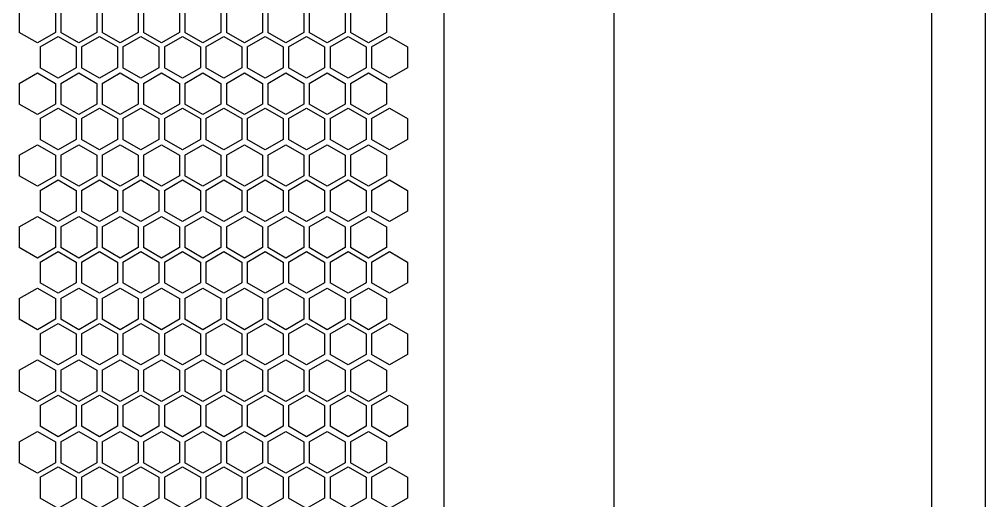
# Model space of a CAD drawing. Extents: x 61367 to 140945, y -1257 to 25588.
# Drawn here: x 73851 to 74065.7, y 15782.7 to 15889.6 of the extents above; entities that cross this region are included whole.
import ezdxf

# ---------------------------------------------------------------- set-up
doc = ezdxf.new("R2010")
doc.units = 0
doc.header["$MEASUREMENT"] = 0
doc.layers.get('0').update_dxf_attribs({"linetype": 'CONTINUOUS'})
for name, color, linetype in [('4212-68099_1_0', 7, 'CONTINUOUS'), ('4212-73754_1_0', 7, 'CONTINUOUS'), ('4215-0412-2_0', 7, 'CONTINUOUS')]:
    doc.layers.add(name, color=color, linetype=linetype)

# ---------------------------------------------------------------- blocks, each defined once
blk = doc.blocks.new('ERGRTHTHRT')
at = {"layer": '4212-68099_1_0', "color": 7, "linetype": 'Continuous'}
blk.add_line((-37120.56, -67513.16), (-37120.56, -69588.16), dxfattribs=at)
at = {"layer": '4212-73754_1_0', "color": 7, "linetype": 'Continuous'}
blk.add_line((-37108.56, -68535.66), (-37108.56, -67514.86), dxfattribs=at)
at = {"layer": '4215-0412-2_0', "color": 7, "linetype": 'Continuous'}
for p, q in [((-37228.95, -67590.88), (-37228.95, -68019.48)), ((-37191.15, -67593.88), (-37191.15, -68016.48)), ((-37323.24, -67802.25), (-37323.24, -67806.87)), ((-37315.24, -67802.25), (-37315.24, -67806.87)), ((-37314.04, -67802.25), (-37314.04, -67806.87)), ((-37306.04, -67802.25), (-37306.04, -67806.87)), ((-37304.84, -67802.25), (-37304.84, -67806.87)), ((-37296.84, -67802.25), (-37296.84, -67806.87)), ((-37295.64, -67802.25), (-37295.64, -67806.87)), ((-37287.64, -67802.25), (-37287.64, -67806.87)), ((-37286.44, -67802.25), (-37286.44, -67806.87)), ((-37278.44, -67802.25), (-37278.44, -67806.87)), ((-37277.24, -67802.25), (-37277.24, -67806.87)), ((-37269.24, -67802.25), (-37269.24, -67806.87)), ((-37268.04, -67802.25), (-37268.04, -67806.87)), ((-37260.04, -67802.25), (-37260.04, -67806.87)), ((-37258.84, -67802.25), (-37258.84, -67806.87)), ((-37250.84, -67802.25), (-37250.84, -67806.87)), ((-37249.64, -67802.25), (-37249.64, -67806.87)), ((-37241.64, -67802.25), (-37241.64, -67806.87)), ((-37319.24, -67809.18), (-37323.24, -67806.87)), ((-37315.24, -67806.87), (-37319.24, -67809.18)), ((-37310.04, -67809.18), (-37314.04, -67806.87)), ((-37306.04, -67806.87), (-37310.04, -67809.18)), ((-37300.84, -67809.18), (-37304.84, -67806.87)), ((-37296.84, -67806.87), (-37300.84, -67809.18)), ((-37291.64, -67809.18), (-37295.64, -67806.87)), ((-37287.64, -67806.87), (-37291.64, -67809.18)), ((-37282.44, -67809.18), (-37286.44, -67806.87)), ((-37278.44, -67806.87), (-37282.44, -67809.18)), ((-37273.24, -67809.18), (-37277.24, -67806.87)), ((-37269.24, -67806.87), (-37273.24, -67809.18)), ((-37264.04, -67809.18), (-37268.04, -67806.87)), ((-37260.04, -67806.87), (-37264.04, -67809.18)), ((-37254.84, -67809.18), (-37258.84, -67806.87)), ((-37250.84, -67806.87), (-37254.84, -67809.18)), ((-37245.64, -67809.18), (-37249.64, -67806.87)), ((-37241.64, -67806.87), (-37245.64, -67809.18)), ((-37318.62, -67810.08), (-37314.62, -67807.77)), ((-37314.62, -67807.77), (-37310.62, -67810.08)), ((-37309.42, -67810.08), (-37305.42, -67807.77)), ((-37305.42, -67807.77), (-37301.42, -67810.08)), ((-37300.22, -67810.08), (-37296.22, -67807.77)), ((-37296.22, -67807.77), (-37292.22, -67810.08)), ((-37291.02, -67810.08), (-37287.02, -67807.77)), ((-37287.02, -67807.77), (-37283.02, -67810.08)), ((-37281.82, -67810.08), (-37277.82, -67807.77)), ((-37277.82, -67807.77), (-37273.82, -67810.08)), ((-37272.62, -67810.08), (-37268.62, -67807.77)), ((-37268.62, -67807.77), (-37264.62, -67810.08)), ((-37263.42, -67810.08), (-37259.42, -67807.77)), ((-37259.42, -67807.77), (-37255.42, -67810.08)), ((-37254.22, -67810.08), (-37250.22, -67807.77)), ((-37250.22, -67807.77), (-37246.22, -67810.08)), ((-37245.02, -67810.08), (-37241.02, -67807.77)), ((-37241.02, -67807.77), (-37237.02, -67810.08)), ((-37318.62, -67810.08), (-37318.62, -67814.7)), ((-37310.62, -67810.08), (-37310.62, -67814.7)), ((-37309.42, -67810.08), (-37309.42, -67814.7)), ((-37301.42, -67810.08), (-37301.42, -67814.7)), ((-37300.22, -67810.08), (-37300.22, -67814.7)), ((-37292.22, -67810.08), (-37292.22, -67814.7)), ((-37291.02, -67810.08), (-37291.02, -67814.7)), ((-37283.02, -67810.08), (-37283.02, -67814.7)), ((-37281.82, -67810.08), (-37281.82, -67814.7)), ((-37273.82, -67810.08), (-37273.82, -67814.7)), ((-37272.62, -67810.08), (-37272.62, -67814.7)), ((-37264.62, -67810.08), (-37264.62, -67814.7)), ((-37263.42, -67810.08), (-37263.42, -67814.7)), ((-37255.42, -67810.08), (-37255.42, -67814.7)), ((-37254.22, -67810.08), (-37254.22, -67814.7)), ((-37246.22, -67810.08), (-37246.22, -67814.7)), ((-37245.02, -67810.08), (-37245.02, -67814.7)), ((-37237.02, -67810.08), (-37237.02, -67814.7)), ((-37323.24, -67818.18), (-37319.24, -67815.87)), ((-37319.24, -67815.87), (-37315.24, -67818.18)), ((-37314.62, -67817.01), (-37318.62, -67814.7)), ((-37310.62, -67814.7), (-37314.62, -67817.01)), ((-37314.04, -67818.18), (-37310.04, -67815.87)), ((-37310.04, -67815.87), (-37306.04, -67818.18)), ((-37305.42, -67817.01), (-37309.42, -67814.7)), ((-37301.42, -67814.7), (-37305.42, -67817.01)), ((-37304.84, -67818.18), (-37300.84, -67815.87)), ((-37300.84, -67815.87), (-37296.84, -67818.18)), ((-37296.22, -67817.01), (-37300.22, -67814.7)), ((-37292.22, -67814.7), (-37296.22, -67817.01)), ((-37295.64, -67818.18), (-37291.64, -67815.87)), ((-37291.64, -67815.87), (-37287.64, -67818.18)), ((-37287.02, -67817.01), (-37291.02, -67814.7)), ((-37283.02, -67814.7), (-37287.02, -67817.01)), ((-37286.44, -67818.18), (-37282.44, -67815.87)), ((-37282.44, -67815.87), (-37278.44, -67818.18)), ((-37277.82, -67817.01), (-37281.82, -67814.7)), ((-37273.82, -67814.7), (-37277.82, -67817.01)), ((-37277.24, -67818.18), (-37273.24, -67815.87)), ((-37273.24, -67815.87), (-37269.24, -67818.18)), ((-37268.62, -67817.01), (-37272.62, -67814.7)), ((-37264.62, -67814.7), (-37268.62, -67817.01)), ((-37268.04, -67818.18), (-37264.04, -67815.87)), ((-37264.04, -67815.87), (-37260.04, -67818.18)), ((-37259.42, -67817.01), (-37263.42, -67814.7)), ((-37255.42, -67814.7), (-37259.42, -67817.01)), ((-37258.84, -67818.18), (-37254.84, -67815.87)), ((-37254.84, -67815.87), (-37250.84, -67818.18)), ((-37250.22, -67817.01), (-37254.22, -67814.7)), ((-37246.22, -67814.7), (-37250.22, -67817.01)), ((-37249.64, -67818.18), (-37245.64, -67815.87)), ((-37245.64, -67815.87), (-37241.64, -67818.18)), ((-37241.02, -67817.01), (-37245.02, -67814.7)), ((-37237.02, -67814.7), (-37241.02, -67817.01)), ((-37323.24, -67818.18), (-37323.24, -67822.8)), ((-37315.24, -67818.18), (-37315.24, -67822.8)), ((-37314.04, -67818.18), (-37314.04, -67822.8)), ((-37306.04, -67818.18), (-37306.04, -67822.8)), ((-37304.84, -67818.18), (-37304.84, -67822.8)), ((-37296.84, -67818.18), (-37296.84, -67822.8)), ((-37295.64, -67818.18), (-37295.64, -67822.8)), ((-37287.64, -67818.18), (-37287.64, -67822.8)), ((-37286.44, -67818.18), (-37286.44, -67822.8)), ((-37278.44, -67818.18), (-37278.44, -67822.8)), ((-37277.24, -67818.18), (-37277.24, -67822.8)), ((-37269.24, -67818.18), (-37269.24, -67822.8)), ((-37268.04, -67818.18), (-37268.04, -67822.8)), ((-37260.04, -67818.18), (-37260.04, -67822.8)), ((-37258.84, -67818.18), (-37258.84, -67822.8)), ((-37250.84, -67818.18), (-37250.84, -67822.8)), ((-37249.64, -67818.18), (-37249.64, -67822.8)), ((-37241.64, -67818.18), (-37241.64, -67822.8)), ((-37319.24, -67825.11), (-37323.24, -67822.8)), ((-37315.24, -67822.8), (-37319.24, -67825.11)), ((-37318.62, -67826.01), (-37314.62, -67823.7)), ((-37314.62, -67823.7), (-37310.62, -67826.01)), ((-37310.04, -67825.11), (-37314.04, -67822.8)), ((-37306.04, -67822.8), (-37310.04, -67825.11)), ((-37309.42, -67826.01), (-37305.42, -67823.7)), ((-37305.42, -67823.7), (-37301.42, -67826.01)), ((-37300.84, -67825.11), (-37304.84, -67822.8)), ((-37296.84, -67822.8), (-37300.84, -67825.11)), ((-37300.22, -67826.01), (-37296.22, -67823.7)), ((-37296.22, -67823.7), (-37292.22, -67826.01)), ((-37291.64, -67825.11), (-37295.64, -67822.8)), ((-37287.64, -67822.8), (-37291.64, -67825.11)), ((-37291.02, -67826.01), (-37287.02, -67823.7)), ((-37287.02, -67823.7), (-37283.02, -67826.01)), ((-37282.44, -67825.11), (-37286.44, -67822.8)), ((-37278.44, -67822.8), (-37282.44, -67825.11)), ((-37281.82, -67826.01), (-37277.82, -67823.7)), ((-37277.82, -67823.7), (-37273.82, -67826.01)), ((-37273.24, -67825.11), (-37277.24, -67822.8)), ((-37269.24, -67822.8), (-37273.24, -67825.11)), ((-37272.62, -67826.01), (-37268.62, -67823.7)), ((-37268.62, -67823.7), (-37264.62, -67826.01)), ((-37264.04, -67825.11), (-37268.04, -67822.8)), ((-37260.04, -67822.8), (-37264.04, -67825.11)), ((-37263.42, -67826.01), (-37259.42, -67823.7)), ((-37259.42, -67823.7), (-37255.42, -67826.01)), ((-37254.84, -67825.11), (-37258.84, -67822.8)), ((-37250.84, -67822.8), (-37254.84, -67825.11)), ((-37254.22, -67826.01), (-37250.22, -67823.7)), ((-37250.22, -67823.7), (-37246.22, -67826.01)), ((-37245.64, -67825.11), (-37249.64, -67822.8)), ((-37241.64, -67822.8), (-37245.64, -67825.11)), ((-37245.02, -67826.01), (-37241.02, -67823.7)), ((-37241.02, -67823.7), (-37237.02, -67826.01)), ((-37318.62, -67826.01), (-37318.62, -67830.63)), ((-37310.62, -67826.01), (-37310.62, -67830.63)), ((-37309.42, -67826.01), (-37309.42, -67830.63)), ((-37301.42, -67826.01), (-37301.42, -67830.63)), ((-37300.22, -67826.01), (-37300.22, -67830.63)), ((-37292.22, -67826.01), (-37292.22, -67830.63)), ((-37291.02, -67826.01), (-37291.02, -67830.63)), ((-37283.02, -67826.01), (-37283.02, -67830.63)), ((-37281.82, -67826.01), (-37281.82, -67830.63)), ((-37273.82, -67826.01), (-37273.82, -67830.63)), ((-37272.62, -67826.01), (-37272.62, -67830.63)), ((-37264.62, -67826.01), (-37264.62, -67830.63)), ((-37263.42, -67826.01), (-37263.42, -67830.63)), ((-37255.42, -67826.01), (-37255.42, -67830.63)), ((-37254.22, -67826.01), (-37254.22, -67830.63)), ((-37246.22, -67826.01), (-37246.22, -67830.63)), ((-37245.02, -67826.01), (-37245.02, -67830.63)), ((-37237.02, -67826.01), (-37237.02, -67830.63)), ((-37314.62, -67832.94), (-37318.62, -67830.63)), ((-37310.62, -67830.63), (-37314.62, -67832.94)), ((-37305.42, -67832.94), (-37309.42, -67830.63)), ((-37301.42, -67830.63), (-37305.42, -67832.94)), ((-37296.22, -67832.94), (-37300.22, -67830.63)), ((-37292.22, -67830.63), (-37296.22, -67832.94)), ((-37287.02, -67832.94), (-37291.02, -67830.63)), ((-37283.02, -67830.63), (-37287.02, -67832.94)), ((-37277.82, -67832.94), (-37281.82, -67830.63)), ((-37273.82, -67830.63), (-37277.82, -67832.94)), ((-37268.62, -67832.94), (-37272.62, -67830.63)), ((-37264.62, -67830.63), (-37268.62, -67832.94)), ((-37259.42, -67832.94), (-37263.42, -67830.63)), ((-37255.42, -67830.63), (-37259.42, -67832.94)), ((-37250.22, -67832.94), (-37254.22, -67830.63)), ((-37246.22, -67830.63), (-37250.22, -67832.94)), ((-37241.02, -67832.94), (-37245.02, -67830.63)), ((-37237.02, -67830.63), (-37241.02, -67832.94)), ((-37323.24, -67834.11), (-37319.24, -67831.8)), ((-37319.24, -67831.8), (-37315.24, -67834.11)), ((-37314.04, -67834.11), (-37310.04, -67831.8)), ((-37310.04, -67831.8), (-37306.04, -67834.11)), ((-37304.84, -67834.11), (-37300.84, -67831.8)), ((-37300.84, -67831.8), (-37296.84, -67834.11)), ((-37295.64, -67834.11), (-37291.64, -67831.8)), ((-37291.64, -67831.8), (-37287.64, -67834.11)), ((-37286.44, -67834.11), (-37282.44, -67831.8)), ((-37282.44, -67831.8), (-37278.44, -67834.11)), ((-37277.24, -67834.11), (-37273.24, -67831.8)), ((-37273.24, -67831.8), (-37269.24, -67834.11)), ((-37268.04, -67834.11), (-37264.04, -67831.8)), ((-37264.04, -67831.8), (-37260.04, -67834.11)), ((-37258.84, -67834.11), (-37254.84, -67831.8)), ((-37254.84, -67831.8), (-37250.84, -67834.11)), ((-37249.64, -67834.11), (-37245.64, -67831.8)), ((-37245.64, -67831.8), (-37241.64, -67834.11)), ((-37323.24, -67834.11), (-37323.24, -67838.73)), ((-37315.24, -67834.11), (-37315.24, -67838.73)), ((-37314.04, -67834.11), (-37314.04, -67838.73)), ((-37306.04, -67834.11), (-37306.04, -67838.73)), ((-37304.84, -67834.11), (-37304.84, -67838.73)), ((-37296.84, -67834.11), (-37296.84, -67838.73)), ((-37295.64, -67834.11), (-37295.64, -67838.73)), ((-37287.64, -67834.11), (-37287.64, -67838.73)), ((-37286.44, -67834.11), (-37286.44, -67838.73)), ((-37278.44, -67834.11), (-37278.44, -67838.73)), ((-37277.24, -67834.11), (-37277.24, -67838.73)), ((-37269.24, -67834.11), (-37269.24, -67838.73)), ((-37268.04, -67834.11), (-37268.04, -67838.73)), ((-37260.04, -67834.11), (-37260.04, -67838.73)), ((-37258.84, -67834.11), (-37258.84, -67838.73)), ((-37250.84, -67834.11), (-37250.84, -67838.73)), ((-37249.64, -67834.11), (-37249.64, -67838.73)), ((-37241.64, -67834.11), (-37241.64, -67838.73)), ((-37319.24, -67841.04), (-37323.24, -67838.73)), ((-37315.24, -67838.73), (-37319.24, -67841.04)), ((-37318.62, -67841.94), (-37314.62, -67839.63)), ((-37314.62, -67839.63), (-37310.62, -67841.94)), ((-37310.04, -67841.04), (-37314.04, -67838.73)), ((-37306.04, -67838.73), (-37310.04, -67841.04)), ((-37309.42, -67841.94), (-37305.42, -67839.63)), ((-37305.42, -67839.63), (-37301.42, -67841.94)), ((-37300.84, -67841.04), (-37304.84, -67838.73)), ((-37296.84, -67838.73), (-37300.84, -67841.04)), ((-37300.22, -67841.94), (-37296.22, -67839.63)), ((-37296.22, -67839.63), (-37292.22, -67841.94)), ((-37291.64, -67841.04), (-37295.64, -67838.73)), ((-37287.64, -67838.73), (-37291.64, -67841.04)), ((-37291.02, -67841.94), (-37287.02, -67839.63)), ((-37287.02, -67839.63), (-37283.02, -67841.94)), ((-37282.44, -67841.04), (-37286.44, -67838.73)), ((-37278.44, -67838.73), (-37282.44, -67841.04)), ((-37281.82, -67841.94), (-37277.82, -67839.63)), ((-37277.82, -67839.63), (-37273.82, -67841.94)), ((-37273.24, -67841.04), (-37277.24, -67838.73)), ((-37269.24, -67838.73), (-37273.24, -67841.04)), ((-37272.62, -67841.94), (-37268.62, -67839.63)), ((-37268.62, -67839.63), (-37264.62, -67841.94)), ((-37264.04, -67841.04), (-37268.04, -67838.73)), ((-37260.04, -67838.73), (-37264.04, -67841.04)), ((-37263.42, -67841.94), (-37259.42, -67839.63)), ((-37259.42, -67839.63), (-37255.42, -67841.94)), ((-37254.84, -67841.04), (-37258.84, -67838.73)), ((-37250.84, -67838.73), (-37254.84, -67841.04)), ((-37254.22, -67841.94), (-37250.22, -67839.63)), ((-37250.22, -67839.63), (-37246.22, -67841.94)), ((-37245.64, -67841.04), (-37249.64, -67838.73)), ((-37241.64, -67838.73), (-37245.64, -67841.04)), ((-37245.02, -67841.94), (-37241.02, -67839.63)), ((-37241.02, -67839.63), (-37237.02, -67841.94)), ((-37318.62, -67841.94), (-37318.62, -67846.56)), ((-37310.62, -67841.94), (-37310.62, -67846.56)), ((-37309.42, -67841.94), (-37309.42, -67846.56)), ((-37301.42, -67841.94), (-37301.42, -67846.56)), ((-37300.22, -67841.94), (-37300.22, -67846.56)), ((-37292.22, -67841.94), (-37292.22, -67846.56)), ((-37291.02, -67841.94), (-37291.02, -67846.56)), ((-37283.02, -67841.94), (-37283.02, -67846.56)), ((-37281.82, -67841.94), (-37281.82, -67846.56)), ((-37273.82, -67841.94), (-37273.82, -67846.56)), ((-37272.62, -67841.94), (-37272.62, -67846.56)), ((-37264.62, -67841.94), (-37264.62, -67846.56)), ((-37263.42, -67841.94), (-37263.42, -67846.56)), ((-37255.42, -67841.94), (-37255.42, -67846.56)), ((-37254.22, -67841.94), (-37254.22, -67846.56)), ((-37246.22, -67841.94), (-37246.22, -67846.56)), ((-37245.02, -67841.94), (-37245.02, -67846.56)), ((-37237.02, -67841.94), (-37237.02, -67846.56)), ((-37323.24, -67850.04), (-37319.24, -67847.73)), ((-37319.24, -67847.73), (-37315.24, -67850.04)), ((-37314.62, -67848.87), (-37318.62, -67846.56)), ((-37310.62, -67846.56), (-37314.62, -67848.87)), ((-37314.04, -67850.04), (-37310.04, -67847.73)), ((-37310.04, -67847.73), (-37306.04, -67850.04)), ((-37305.42, -67848.87), (-37309.42, -67846.56)), ((-37301.42, -67846.56), (-37305.42, -67848.87)), ((-37304.84, -67850.04), (-37300.84, -67847.73)), ((-37300.84, -67847.73), (-37296.84, -67850.04)), ((-37296.22, -67848.87), (-37300.22, -67846.56)), ((-37292.22, -67846.56), (-37296.22, -67848.87)), ((-37295.64, -67850.04), (-37291.64, -67847.73)), ((-37291.64, -67847.73), (-37287.64, -67850.04)), ((-37287.02, -67848.87), (-37291.02, -67846.56)), ((-37283.02, -67846.56), (-37287.02, -67848.87)), ((-37286.44, -67850.04), (-37282.44, -67847.73)), ((-37282.44, -67847.73), (-37278.44, -67850.04)), ((-37277.82, -67848.87), (-37281.82, -67846.56)), ((-37273.82, -67846.56), (-37277.82, -67848.87)), ((-37277.24, -67850.04), (-37273.24, -67847.73)), ((-37273.24, -67847.73), (-37269.24, -67850.04)), ((-37268.62, -67848.87), (-37272.62, -67846.56)), ((-37264.62, -67846.56), (-37268.62, -67848.87)), ((-37268.04, -67850.04), (-37264.04, -67847.73)), ((-37264.04, -67847.73), (-37260.04, -67850.04)), ((-37259.42, -67848.87), (-37263.42, -67846.56)), ((-37255.42, -67846.56), (-37259.42, -67848.87)), ((-37258.84, -67850.04), (-37254.84, -67847.73)), ((-37254.84, -67847.73), (-37250.84, -67850.04)), ((-37250.22, -67848.87), (-37254.22, -67846.56)), ((-37246.22, -67846.56), (-37250.22, -67848.87)), ((-37249.64, -67850.04), (-37245.64, -67847.73)), ((-37245.64, -67847.73), (-37241.64, -67850.04)), ((-37241.02, -67848.87), (-37245.02, -67846.56)), ((-37237.02, -67846.56), (-37241.02, -67848.87)), ((-37323.24, -67850.04), (-37323.24, -67854.66)), ((-37315.24, -67850.04), (-37315.24, -67854.66)), ((-37314.04, -67850.04), (-37314.04, -67854.66)), ((-37306.04, -67850.04), (-37306.04, -67854.66)), ((-37304.84, -67850.04), (-37304.84, -67854.66)), ((-37296.84, -67850.04), (-37296.84, -67854.66)), ((-37295.64, -67850.04), (-37295.64, -67854.66)), ((-37287.64, -67850.04), (-37287.64, -67854.66)), ((-37286.44, -67850.04), (-37286.44, -67854.66)), ((-37278.44, -67850.04), (-37278.44, -67854.66)), ((-37277.24, -67850.04), (-37277.24, -67854.66)), ((-37269.24, -67850.04), (-37269.24, -67854.66)), ((-37268.04, -67850.04), (-37268.04, -67854.66)), ((-37260.04, -67850.04), (-37260.04, -67854.66)), ((-37258.84, -67850.04), (-37258.84, -67854.66)), ((-37250.84, -67850.04), (-37250.84, -67854.66)), ((-37249.64, -67850.04), (-37249.64, -67854.66)), ((-37241.64, -67850.04), (-37241.64, -67854.66)), ((-37319.24, -67856.97), (-37323.24, -67854.66)), ((-37315.24, -67854.66), (-37319.24, -67856.97)), ((-37310.04, -67856.97), (-37314.04, -67854.66)), ((-37306.04, -67854.66), (-37310.04, -67856.97)), ((-37300.84, -67856.97), (-37304.84, -67854.66)), ((-37296.84, -67854.66), (-37300.84, -67856.97)), ((-37291.64, -67856.97), (-37295.64, -67854.66)), ((-37287.64, -67854.66), (-37291.64, -67856.97)), ((-37282.44, -67856.97), (-37286.44, -67854.66)), ((-37278.44, -67854.66), (-37282.44, -67856.97)), ((-37273.24, -67856.97), (-37277.24, -67854.66)), ((-37269.24, -67854.66), (-37273.24, -67856.97)), ((-37264.04, -67856.97), (-37268.04, -67854.66)), ((-37260.04, -67854.66), (-37264.04, -67856.97)), ((-37254.84, -67856.97), (-37258.84, -67854.66)), ((-37250.84, -67854.66), (-37254.84, -67856.97)), ((-37245.64, -67856.97), (-37249.64, -67854.66)), ((-37241.64, -67854.66), (-37245.64, -67856.97)), ((-37318.62, -67857.87), (-37314.62, -67855.56)), ((-37314.62, -67855.56), (-37310.62, -67857.87)), ((-37309.42, -67857.87), (-37305.42, -67855.56)), ((-37305.42, -67855.56), (-37301.42, -67857.87)), ((-37300.22, -67857.87), (-37296.22, -67855.56)), ((-37296.22, -67855.56), (-37292.22, -67857.87)), ((-37291.02, -67857.87), (-37287.02, -67855.56)), ((-37287.02, -67855.56), (-37283.02, -67857.87)), ((-37281.82, -67857.87), (-37277.82, -67855.56)), ((-37277.82, -67855.56), (-37273.82, -67857.87)), ((-37272.62, -67857.87), (-37268.62, -67855.56)), ((-37268.62, -67855.56), (-37264.62, -67857.87)), ((-37263.42, -67857.87), (-37259.42, -67855.56)), ((-37259.42, -67855.56), (-37255.42, -67857.87)), ((-37254.22, -67857.87), (-37250.22, -67855.56)), ((-37250.22, -67855.56), (-37246.22, -67857.87)), ((-37245.02, -67857.87), (-37241.02, -67855.56)), ((-37241.02, -67855.56), (-37237.02, -67857.87)), ((-37318.62, -67857.87), (-37318.62, -67862.49)), ((-37310.62, -67857.87), (-37310.62, -67862.49)), ((-37309.42, -67857.87), (-37309.42, -67862.49)), ((-37301.42, -67857.87), (-37301.42, -67862.49)), ((-37300.22, -67857.87), (-37300.22, -67862.49)), ((-37292.22, -67857.87), (-37292.22, -67862.49)), ((-37291.02, -67857.87), (-37291.02, -67862.49)), ((-37283.02, -67857.87), (-37283.02, -67862.49)), ((-37281.82, -67857.87), (-37281.82, -67862.49)), ((-37273.82, -67857.87), (-37273.82, -67862.49)), ((-37272.62, -67857.87), (-37272.62, -67862.49)), ((-37264.62, -67857.87), (-37264.62, -67862.49)), ((-37263.42, -67857.87), (-37263.42, -67862.49)), ((-37255.42, -67857.87), (-37255.42, -67862.49)), ((-37254.22, -67857.87), (-37254.22, -67862.49)), ((-37246.22, -67857.87), (-37246.22, -67862.49)), ((-37245.02, -67857.87), (-37245.02, -67862.49)), ((-37237.02, -67857.87), (-37237.02, -67862.49)), ((-37314.62, -67864.8), (-37318.62, -67862.49)), ((-37310.62, -67862.49), (-37314.62, -67864.8)), ((-37305.42, -67864.8), (-37309.42, -67862.49)), ((-37301.42, -67862.49), (-37305.42, -67864.8)), ((-37296.22, -67864.8), (-37300.22, -67862.49)), ((-37292.22, -67862.49), (-37296.22, -67864.8)), ((-37287.02, -67864.8), (-37291.02, -67862.49)), ((-37283.02, -67862.49), (-37287.02, -67864.8)), ((-37277.82, -67864.8), (-37281.82, -67862.49)), ((-37273.82, -67862.49), (-37277.82, -67864.8)), ((-37268.62, -67864.8), (-37272.62, -67862.49)), ((-37264.62, -67862.49), (-37268.62, -67864.8)), ((-37259.42, -67864.8), (-37263.42, -67862.49)), ((-37255.42, -67862.49), (-37259.42, -67864.8)), ((-37250.22, -67864.8), (-37254.22, -67862.49)), ((-37246.22, -67862.49), (-37250.22, -67864.8)), ((-37241.02, -67864.8), (-37245.02, -67862.49)), ((-37237.02, -67862.49), (-37241.02, -67864.8)), ((-37323.24, -67865.97), (-37319.24, -67863.66)), ((-37319.24, -67863.66), (-37315.24, -67865.97)), ((-37314.04, -67865.97), (-37310.04, -67863.66)), ((-37310.04, -67863.66), (-37306.04, -67865.97)), ((-37304.84, -67865.97), (-37300.84, -67863.66)), ((-37300.84, -67863.66), (-37296.84, -67865.97)), ((-37295.64, -67865.97), (-37291.64, -67863.66)), ((-37291.64, -67863.66), (-37287.64, -67865.97)), ((-37286.44, -67865.97), (-37282.44, -67863.66)), ((-37282.44, -67863.66), (-37278.44, -67865.97)), ((-37277.24, -67865.97), (-37273.24, -67863.66)), ((-37273.24, -67863.66), (-37269.24, -67865.97)), ((-37268.04, -67865.97), (-37264.04, -67863.66)), ((-37264.04, -67863.66), (-37260.04, -67865.97)), ((-37258.84, -67865.97), (-37254.84, -67863.66)), ((-37254.84, -67863.66), (-37250.84, -67865.97)), ((-37249.64, -67865.97), (-37245.64, -67863.66)), ((-37245.64, -67863.66), (-37241.64, -67865.97)), ((-37323.24, -67865.97), (-37323.24, -67870.59)), ((-37315.24, -67865.97), (-37315.24, -67870.59)), ((-37314.04, -67865.97), (-37314.04, -67870.59)), ((-37306.04, -67865.97), (-37306.04, -67870.59)), ((-37304.84, -67865.97), (-37304.84, -67870.59)), ((-37296.84, -67865.97), (-37296.84, -67870.59)), ((-37295.64, -67865.97), (-37295.64, -67870.59)), ((-37287.64, -67865.97), (-37287.64, -67870.59)), ((-37286.44, -67865.97), (-37286.44, -67870.59)), ((-37278.44, -67865.97), (-37278.44, -67870.59)), ((-37277.24, -67865.97), (-37277.24, -67870.59)), ((-37269.24, -67865.97), (-37269.24, -67870.59)), ((-37268.04, -67865.97), (-37268.04, -67870.59)), ((-37260.04, -67865.97), (-37260.04, -67870.59)), ((-37258.84, -67865.97), (-37258.84, -67870.59)), ((-37250.84, -67865.97), (-37250.84, -67870.59)), ((-37249.64, -67865.97), (-37249.64, -67870.59)), ((-37241.64, -67865.97), (-37241.64, -67870.59)), ((-37319.24, -67872.9), (-37323.24, -67870.59)), ((-37315.24, -67870.59), (-37319.24, -67872.9)), ((-37318.62, -67873.8), (-37314.62, -67871.49)), ((-37314.62, -67871.49), (-37310.62, -67873.8)), ((-37310.04, -67872.9), (-37314.04, -67870.59)), ((-37306.04, -67870.59), (-37310.04, -67872.9)), ((-37309.42, -67873.8), (-37305.42, -67871.49)), ((-37305.42, -67871.49), (-37301.42, -67873.8)), ((-37300.84, -67872.9), (-37304.84, -67870.59)), ((-37296.84, -67870.59), (-37300.84, -67872.9)), ((-37300.22, -67873.8), (-37296.22, -67871.49)), ((-37296.22, -67871.49), (-37292.22, -67873.8)), ((-37291.64, -67872.9), (-37295.64, -67870.59)), ((-37287.64, -67870.59), (-37291.64, -67872.9)), ((-37291.02, -67873.8), (-37287.02, -67871.49)), ((-37287.02, -67871.49), (-37283.02, -67873.8)), ((-37282.44, -67872.9), (-37286.44, -67870.59)), ((-37278.44, -67870.59), (-37282.44, -67872.9)), ((-37281.82, -67873.8), (-37277.82, -67871.49)), ((-37277.82, -67871.49), (-37273.82, -67873.8)), ((-37273.24, -67872.9), (-37277.24, -67870.59)), ((-37269.24, -67870.59), (-37273.24, -67872.9)), ((-37272.62, -67873.8), (-37268.62, -67871.49)), ((-37268.62, -67871.49), (-37264.62, -67873.8)), ((-37264.04, -67872.9), (-37268.04, -67870.59)), ((-37260.04, -67870.59), (-37264.04, -67872.9)), ((-37263.42, -67873.8), (-37259.42, -67871.49)), ((-37259.42, -67871.49), (-37255.42, -67873.8)), ((-37254.84, -67872.9), (-37258.84, -67870.59)), ((-37250.84, -67870.59), (-37254.84, -67872.9)), ((-37254.22, -67873.8), (-37250.22, -67871.49)), ((-37250.22, -67871.49), (-37246.22, -67873.8)), ((-37245.64, -67872.9), (-37249.64, -67870.59)), ((-37241.64, -67870.59), (-37245.64, -67872.9)), ((-37245.02, -67873.8), (-37241.02, -67871.49)), ((-37241.02, -67871.49), (-37237.02, -67873.8)), ((-37318.62, -67873.8), (-37318.62, -67878.42)), ((-37310.62, -67873.8), (-37310.62, -67878.42)), ((-37309.42, -67873.8), (-37309.42, -67878.42)), ((-37301.42, -67873.8), (-37301.42, -67878.42)), ((-37300.22, -67873.8), (-37300.22, -67878.42)), ((-37292.22, -67873.8), (-37292.22, -67878.42)), ((-37291.02, -67873.8), (-37291.02, -67878.42)), ((-37283.02, -67873.8), (-37283.02, -67878.42)), ((-37281.82, -67873.8), (-37281.82, -67878.42)), ((-37273.82, -67873.8), (-37273.82, -67878.42)), ((-37272.62, -67873.8), (-37272.62, -67878.42)), ((-37264.62, -67873.8), (-37264.62, -67878.42)), ((-37263.42, -67873.8), (-37263.42, -67878.42)), ((-37255.42, -67873.8), (-37255.42, -67878.42)), ((-37254.22, -67873.8), (-37254.22, -67878.42)), ((-37246.22, -67873.8), (-37246.22, -67878.42)), ((-37245.02, -67873.8), (-37245.02, -67878.42)), ((-37237.02, -67873.8), (-37237.02, -67878.42)), ((-37314.62, -67880.73), (-37318.62, -67878.42)), ((-37310.62, -67878.42), (-37314.62, -67880.73)), ((-37305.42, -67880.73), (-37309.42, -67878.42)), ((-37301.42, -67878.42), (-37305.42, -67880.73)), ((-37296.22, -67880.73), (-37300.22, -67878.42)), ((-37292.22, -67878.42), (-37296.22, -67880.73)), ((-37287.02, -67880.73), (-37291.02, -67878.42)), ((-37283.02, -67878.42), (-37287.02, -67880.73)), ((-37277.82, -67880.73), (-37281.82, -67878.42)), ((-37273.82, -67878.42), (-37277.82, -67880.73)), ((-37268.62, -67880.73), (-37272.62, -67878.42)), ((-37264.62, -67878.42), (-37268.62, -67880.73)), ((-37259.42, -67880.73), (-37263.42, -67878.42)), ((-37255.42, -67878.42), (-37259.42, -67880.73)), ((-37250.22, -67880.73), (-37254.22, -67878.42)), ((-37246.22, -67878.42), (-37250.22, -67880.73)), ((-37241.02, -67880.73), (-37245.02, -67878.42)), ((-37237.02, -67878.42), (-37241.02, -67880.73)), ((-37323.24, -67881.9), (-37319.24, -67879.59)), ((-37319.24, -67879.59), (-37315.24, -67881.9)), ((-37314.04, -67881.9), (-37310.04, -67879.59)), ((-37310.04, -67879.59), (-37306.04, -67881.9)), ((-37304.84, -67881.9), (-37300.84, -67879.59)), ((-37300.84, -67879.59), (-37296.84, -67881.9)), ((-37295.64, -67881.9), (-37291.64, -67879.59)), ((-37291.64, -67879.59), (-37287.64, -67881.9)), ((-37286.44, -67881.9), (-37282.44, -67879.59)), ((-37282.44, -67879.59), (-37278.44, -67881.9)), ((-37277.24, -67881.9), (-37273.24, -67879.59)), ((-37273.24, -67879.59), (-37269.24, -67881.9)), ((-37268.04, -67881.9), (-37264.04, -67879.59)), ((-37264.04, -67879.59), (-37260.04, -67881.9)), ((-37258.84, -67881.9), (-37254.84, -67879.59)), ((-37254.84, -67879.59), (-37250.84, -67881.9)), ((-37249.64, -67881.9), (-37245.64, -67879.59)), ((-37245.64, -67879.59), (-37241.64, -67881.9)), ((-37323.24, -67881.9), (-37323.24, -67886.52)), ((-37315.24, -67881.9), (-37315.24, -67886.52)), ((-37314.04, -67881.9), (-37314.04, -67886.52)), ((-37306.04, -67881.9), (-37306.04, -67886.52)), ((-37304.84, -67881.9), (-37304.84, -67886.52)), ((-37296.84, -67881.9), (-37296.84, -67886.52)), ((-37295.64, -67881.9), (-37295.64, -67886.52)), ((-37287.64, -67881.9), (-37287.64, -67886.52)), ((-37286.44, -67881.9), (-37286.44, -67886.52)), ((-37278.44, -67881.9), (-37278.44, -67886.52)), ((-37277.24, -67881.9), (-37277.24, -67886.52)), ((-37269.24, -67881.9), (-37269.24, -67886.52)), ((-37268.04, -67881.9), (-37268.04, -67886.52)), ((-37260.04, -67881.9), (-37260.04, -67886.52)), ((-37258.84, -67881.9), (-37258.84, -67886.52)), ((-37250.84, -67881.9), (-37250.84, -67886.52)), ((-37249.64, -67881.9), (-37249.64, -67886.52)), ((-37241.64, -67881.9), (-37241.64, -67886.52)), ((-37319.24, -67888.83), (-37323.24, -67886.52)), ((-37315.24, -67886.52), (-37319.24, -67888.83)), ((-37310.04, -67888.83), (-37314.04, -67886.52)), ((-37306.04, -67886.52), (-37310.04, -67888.83)), ((-37300.84, -67888.83), (-37304.84, -67886.52)), ((-37296.84, -67886.52), (-37300.84, -67888.83)), ((-37291.64, -67888.83), (-37295.64, -67886.52)), ((-37287.64, -67886.52), (-37291.64, -67888.83)), ((-37282.44, -67888.83), (-37286.44, -67886.52)), ((-37278.44, -67886.52), (-37282.44, -67888.83)), ((-37273.24, -67888.83), (-37277.24, -67886.52)), ((-37269.24, -67886.52), (-37273.24, -67888.83)), ((-37264.04, -67888.83), (-37268.04, -67886.52)), ((-37260.04, -67886.52), (-37264.04, -67888.83)), ((-37254.84, -67888.83), (-37258.84, -67886.52)), ((-37250.84, -67886.52), (-37254.84, -67888.83)), ((-37245.64, -67888.83), (-37249.64, -67886.52)), ((-37241.64, -67886.52), (-37245.64, -67888.83)), ((-37318.62, -67889.73), (-37314.62, -67887.42)), ((-37314.62, -67887.42), (-37310.62, -67889.73)), ((-37309.42, -67889.73), (-37305.42, -67887.42)), ((-37305.42, -67887.42), (-37301.42, -67889.73)), ((-37300.22, -67889.73), (-37296.22, -67887.42)), ((-37296.22, -67887.42), (-37292.22, -67889.73)), ((-37291.02, -67889.73), (-37287.02, -67887.42)), ((-37287.02, -67887.42), (-37283.02, -67889.73)), ((-37281.82, -67889.73), (-37277.82, -67887.42)), ((-37277.82, -67887.42), (-37273.82, -67889.73)), ((-37272.62, -67889.73), (-37268.62, -67887.42)), ((-37268.62, -67887.42), (-37264.62, -67889.73)), ((-37263.42, -67889.73), (-37259.42, -67887.42)), ((-37259.42, -67887.42), (-37255.42, -67889.73)), ((-37254.22, -67889.73), (-37250.22, -67887.42)), ((-37250.22, -67887.42), (-37246.22, -67889.73)), ((-37245.02, -67889.73), (-37241.02, -67887.42)), ((-37241.02, -67887.42), (-37237.02, -67889.73)), ((-37318.62, -67889.73), (-37318.62, -67894.35)), ((-37310.62, -67889.73), (-37310.62, -67894.35)), ((-37309.42, -67889.73), (-37309.42, -67894.35)), ((-37301.42, -67889.73), (-37301.42, -67894.35)), ((-37300.22, -67889.73), (-37300.22, -67894.35)), ((-37292.22, -67889.73), (-37292.22, -67894.35)), ((-37291.02, -67889.73), (-37291.02, -67894.35)), ((-37283.02, -67889.73), (-37283.02, -67894.35)), ((-37281.82, -67889.73), (-37281.82, -67894.35)), ((-37273.82, -67889.73), (-37273.82, -67894.35)), ((-37272.62, -67889.73), (-37272.62, -67894.35)), ((-37264.62, -67889.73), (-37264.62, -67894.35)), ((-37263.42, -67889.73), (-37263.42, -67894.35)), ((-37255.42, -67889.73), (-37255.42, -67894.35)), ((-37254.22, -67889.73), (-37254.22, -67894.35)), ((-37246.22, -67889.73), (-37246.22, -67894.35)), ((-37245.02, -67889.73), (-37245.02, -67894.35)), ((-37237.02, -67889.73), (-37237.02, -67894.35)), ((-37323.24, -67897.83), (-37319.24, -67895.52)), ((-37319.24, -67895.52), (-37315.24, -67897.83)), ((-37314.62, -67896.66), (-37318.62, -67894.35)), ((-37310.62, -67894.35), (-37314.62, -67896.66)), ((-37314.04, -67897.83), (-37310.04, -67895.52)), ((-37310.04, -67895.52), (-37306.04, -67897.83)), ((-37305.42, -67896.66), (-37309.42, -67894.35)), ((-37301.42, -67894.35), (-37305.42, -67896.66)), ((-37304.84, -67897.83), (-37300.84, -67895.52)), ((-37300.84, -67895.52), (-37296.84, -67897.83)), ((-37296.22, -67896.66), (-37300.22, -67894.35)), ((-37292.22, -67894.35), (-37296.22, -67896.66)), ((-37295.64, -67897.83), (-37291.64, -67895.52)), ((-37291.64, -67895.52), (-37287.64, -67897.83)), ((-37287.02, -67896.66), (-37291.02, -67894.35)), ((-37283.02, -67894.35), (-37287.02, -67896.66)), ((-37286.44, -67897.83), (-37282.44, -67895.52)), ((-37282.44, -67895.52), (-37278.44, -67897.83)), ((-37277.82, -67896.66), (-37281.82, -67894.35)), ((-37273.82, -67894.35), (-37277.82, -67896.66)), ((-37277.24, -67897.83), (-37273.24, -67895.52)), ((-37273.24, -67895.52), (-37269.24, -67897.83)), ((-37268.62, -67896.66), (-37272.62, -67894.35)), ((-37264.62, -67894.35), (-37268.62, -67896.66)), ((-37268.04, -67897.83), (-37264.04, -67895.52)), ((-37264.04, -67895.52), (-37260.04, -67897.83)), ((-37259.42, -67896.66), (-37263.42, -67894.35)), ((-37255.42, -67894.35), (-37259.42, -67896.66)), ((-37258.84, -67897.83), (-37254.84, -67895.52)), ((-37254.84, -67895.52), (-37250.84, -67897.83)), ((-37250.22, -67896.66), (-37254.22, -67894.35)), ((-37246.22, -67894.35), (-37250.22, -67896.66)), ((-37249.64, -67897.83), (-37245.64, -67895.52)), ((-37245.64, -67895.52), (-37241.64, -67897.83)), ((-37241.02, -67896.66), (-37245.02, -67894.35)), ((-37237.02, -67894.35), (-37241.02, -67896.66)), ((-37323.24, -67897.83), (-37323.24, -67902.45)), ((-37315.24, -67897.83), (-37315.24, -67902.45)), ((-37314.04, -67897.83), (-37314.04, -67902.45)), ((-37306.04, -67897.83), (-37306.04, -67902.45)), ((-37304.84, -67897.83), (-37304.84, -67902.45)), ((-37296.84, -67897.83), (-37296.84, -67902.45)), ((-37295.64, -67897.83), (-37295.64, -67902.45)), ((-37287.64, -67897.83), (-37287.64, -67902.45)), ((-37286.44, -67897.83), (-37286.44, -67902.45)), ((-37278.44, -67897.83), (-37278.44, -67902.45)), ((-37277.24, -67897.83), (-37277.24, -67902.45)), ((-37269.24, -67897.83), (-37269.24, -67902.45)), ((-37268.04, -67897.83), (-37268.04, -67902.45)), ((-37260.04, -67897.83), (-37260.04, -67902.45)), ((-37258.84, -67897.83), (-37258.84, -67902.45)), ((-37250.84, -67897.83), (-37250.84, -67902.45)), ((-37249.64, -67897.83), (-37249.64, -67902.45)), ((-37241.64, -67897.83), (-37241.64, -67902.45)), ((-37319.24, -67904.76), (-37323.24, -67902.45)), ((-37315.24, -67902.45), (-37319.24, -67904.76)), ((-37318.62, -67905.66), (-37314.62, -67903.35)), ((-37314.62, -67903.35), (-37310.62, -67905.66)), ((-37310.04, -67904.76), (-37314.04, -67902.45)), ((-37306.04, -67902.45), (-37310.04, -67904.76)), ((-37309.42, -67905.66), (-37305.42, -67903.35)), ((-37305.42, -67903.35), (-37301.42, -67905.66)), ((-37300.84, -67904.76), (-37304.84, -67902.45)), ((-37296.84, -67902.45), (-37300.84, -67904.76)), ((-37300.22, -67905.66), (-37296.22, -67903.35)), ((-37296.22, -67903.35), (-37292.22, -67905.66)), ((-37291.64, -67904.76), (-37295.64, -67902.45)), ((-37287.64, -67902.45), (-37291.64, -67904.76)), ((-37291.02, -67905.66), (-37287.02, -67903.35)), ((-37287.02, -67903.35), (-37283.02, -67905.66)), ((-37282.44, -67904.76), (-37286.44, -67902.45)), ((-37278.44, -67902.45), (-37282.44, -67904.76)), ((-37281.82, -67905.66), (-37277.82, -67903.35)), ((-37277.82, -67903.35), (-37273.82, -67905.66)), ((-37273.24, -67904.76), (-37277.24, -67902.45)), ((-37269.24, -67902.45), (-37273.24, -67904.76)), ((-37272.62, -67905.66), (-37268.62, -67903.35)), ((-37268.62, -67903.35), (-37264.62, -67905.66)), ((-37264.04, -67904.76), (-37268.04, -67902.45)), ((-37260.04, -67902.45), (-37264.04, -67904.76)), ((-37263.42, -67905.66), (-37259.42, -67903.35)), ((-37259.42, -67903.35), (-37255.42, -67905.66)), ((-37254.84, -67904.76), (-37258.84, -67902.45)), ((-37250.84, -67902.45), (-37254.84, -67904.76)), ((-37254.22, -67905.66), (-37250.22, -67903.35)), ((-37250.22, -67903.35), (-37246.22, -67905.66)), ((-37245.64, -67904.76), (-37249.64, -67902.45)), ((-37241.64, -67902.45), (-37245.64, -67904.76)), ((-37245.02, -67905.66), (-37241.02, -67903.35)), ((-37241.02, -67903.35), (-37237.02, -67905.66)), ((-37318.62, -67905.66), (-37318.62, -67910.28)), ((-37310.62, -67905.66), (-37310.62, -67910.28)), ((-37309.42, -67905.66), (-37309.42, -67910.28)), ((-37301.42, -67905.66), (-37301.42, -67910.28)), ((-37300.22, -67905.66), (-37300.22, -67910.28)), ((-37292.22, -67905.66), (-37292.22, -67910.28)), ((-37291.02, -67905.66), (-37291.02, -67910.28)), ((-37283.02, -67905.66), (-37283.02, -67910.28)), ((-37281.82, -67905.66), (-37281.82, -67910.28)), ((-37273.82, -67905.66), (-37273.82, -67910.28)), ((-37272.62, -67905.66), (-37272.62, -67910.28)), ((-37264.62, -67905.66), (-37264.62, -67910.28)), ((-37263.42, -67905.66), (-37263.42, -67910.28)), ((-37255.42, -67905.66), (-37255.42, -67910.28)), ((-37254.22, -67905.66), (-37254.22, -67910.28)), ((-37246.22, -67905.66), (-37246.22, -67910.28)), ((-37245.02, -67905.66), (-37245.02, -67910.28)), ((-37237.02, -67905.66), (-37237.02, -67910.28)), ((-37314.62, -67912.59), (-37318.62, -67910.28)), ((-37310.62, -67910.28), (-37314.62, -67912.59)), ((-37305.42, -67912.59), (-37309.42, -67910.28)), ((-37301.42, -67910.28), (-37305.42, -67912.59)), ((-37296.22, -67912.59), (-37300.22, -67910.28)), ((-37292.22, -67910.28), (-37296.22, -67912.59)), ((-37287.02, -67912.59), (-37291.02, -67910.28)), ((-37283.02, -67910.28), (-37287.02, -67912.59)), ((-37277.82, -67912.59), (-37281.82, -67910.28)), ((-37273.82, -67910.28), (-37277.82, -67912.59)), ((-37268.62, -67912.59), (-37272.62, -67910.28)), ((-37264.62, -67910.28), (-37268.62, -67912.59)), ((-37259.42, -67912.59), (-37263.42, -67910.28)), ((-37255.42, -67910.28), (-37259.42, -67912.59)), ((-37250.22, -67912.59), (-37254.22, -67910.28)), ((-37246.22, -67910.28), (-37250.22, -67912.59)), ((-37241.02, -67912.59), (-37245.02, -67910.28)), ((-37237.02, -67910.28), (-37241.02, -67912.59))]:
    blk.add_line(p, q, dxfattribs=at)

msp = doc.modelspace()

# ---------------------------------------------------------------- block references
at = {"lineweight": -3}
msp.add_blockref('ERGRTHTHRT', (111174.232, 83693.606), dxfattribs=at)

doc.saveas('drawing.dxf')
